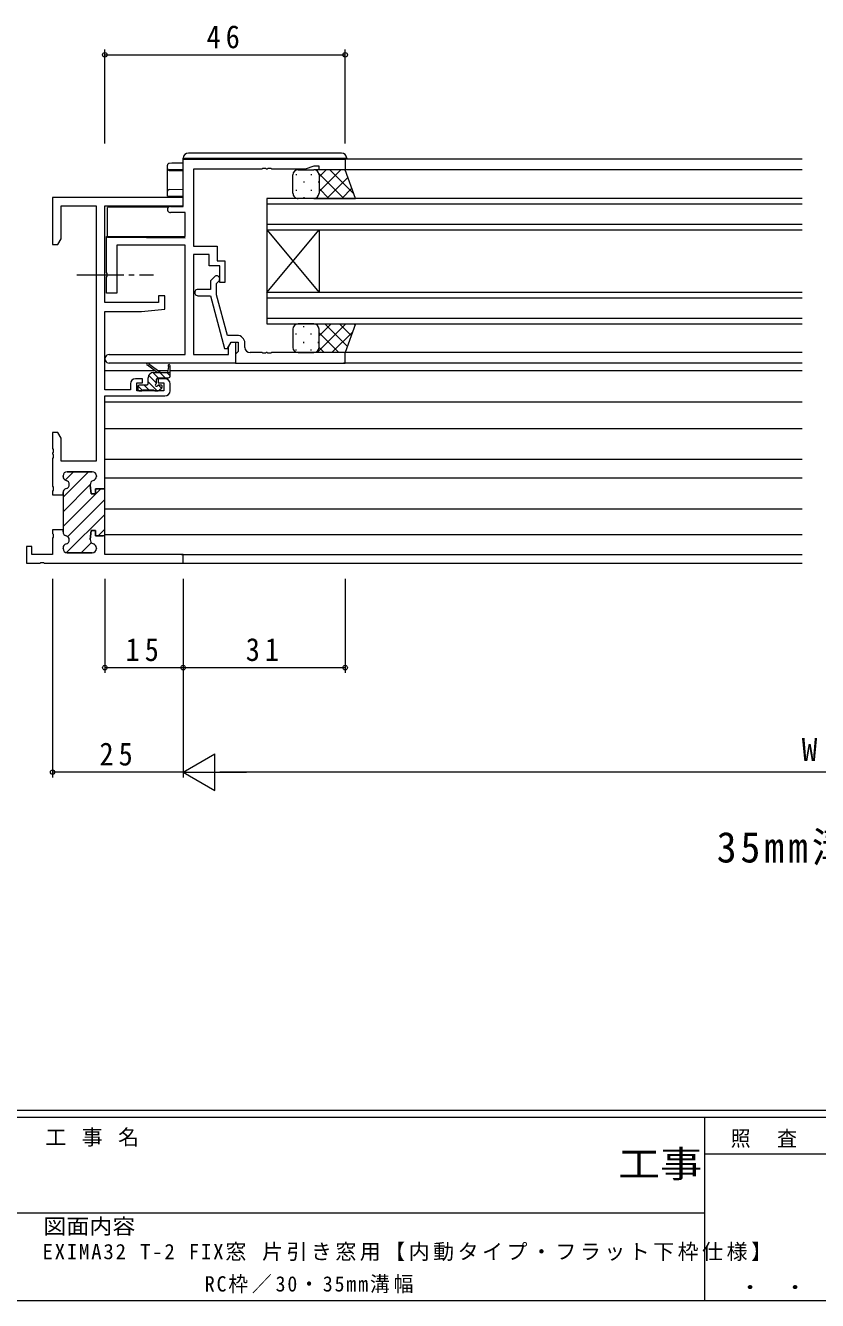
# Model space of a CAD drawing. Units: millimetres on the paper. Extents: x -420 to 373, y -297 to 267.
# Drawn here: x -32.5 to 119.1, y -297 to -52.9 of the extents above; entities that cross this region are included whole.
import ezdxf
from ezdxf.enums import TextEntityAlignment as Align

# ---------------------------------------------------------------- set-up
doc = ezdxf.new("R2010")
doc.units = ezdxf.units.MM
doc.linetypes.add('CHAIN2', pattern=[12, 9, -1, 1, -1])
for name, color, linetype, lineweight in [('0-1_YKK_ZWAK', 7, 'Continuous', 9), ('0-3_YKK_11', 7, 'Continuous', 9), ('0-4_YKK_12', 2, 'Continuous', 9), ('0-5_YKK_13', 4, 'Continuous', 9), ('0-7_YKK_D', 6, 'Continuous', 9)]:
    doc.layers.add(name, color=color, linetype=linetype, lineweight=lineweight)
doc.layers.add('0-2_USER1', color=2, linetype='Continuous')
doc.styles.add('ＭＳ ゴシック', font='')
doc.styles.get('ＭＳ ゴシック').set_extended_font_data('MS Gothic')

msp = doc.modelspace()

# ---------------------------------------------------------------- linework, layer by layer
at = {"layer": '0-1_YKK_ZWAK'}
for p, q in [((352.3, -260.6), (-417.7, -260.6)), ((314.5, -262), (-417.7, -262)), ((97.5, -262), (97.5, -297)), ((165.684, -268.999), (97.5, -268.999)), ((-160.1, -280.199), (-31.3, -280.199)), ((-31.3, -280.199), (97.5, -280.199)), ((-417.7, -297), (314.5, -297))]:
    msp.add_line(p, q, dxfattribs=at)
at = {"layer": '0-3_YKK_11'}
for p, q in [((-2.313, -87.559), (-2.313, -78.559)), ((-2.313, -78.559), (28.687, -78.559)), ((-0.313, -80.459), (-0.313, -95.159)), ((12.729, -80.459), (-0.313, -80.459)), ((12.912, -80.339), (12.729, -80.459)), ((13.462, -80.339), (12.912, -80.339)), ((13.645, -80.459), (13.462, -80.339)), ((13.729, -80.459), (13.645, -80.459)), ((13.912, -80.339), (13.729, -80.459)), ((14.462, -80.339), (13.912, -80.339)), ((14.645, -80.459), (14.462, -80.339)), ((21.039, -80.459), (14.645, -80.459)), ((22.687, -79.859), (21.039, -80.459)), ((23.687, -79.859), (22.687, -79.859)), ((23.687, -80.559), (23.687, -79.859)), ((28.687, -78.559), (28.687, -80.559)), ((28.687, -80.559), (23.687, -80.559)), ((-27.313, -85.859), (-27.313, -94.859)), ((-2.313, -85.859), (-27.313, -85.859)), ((-25.683, -87.489), (-18.943, -87.489)), ((-25.683, -93.768), (-25.683, -87.489)), ((-18.943, -87.489), (-18.943, -136.359)), ((-17.313, -87.489), (-2.313, -87.489)), ((-17.313, -105.959), (-17.313, -87.489)), ((-4.713, -87.559), (-2.313, -87.559)), ((-2.313, -87.489), (-2.313, -85.859)), ((-1.943, -88.759), (-4.713, -88.759)), ((-1.943, -93.359), (-1.943, -88.759)), ((-27.313, -94.859), (-26.313, -94.859)), ((-26.313, -94.859), (-25.683, -93.768)), ((-17.013, -93.359), (-1.943, -93.359)), ((-17.013, -100.201), (-17.013, -93.359)), ((-15.013, -94.989), (-15.013, -104.159)), ((-1.943, -94.989), (-15.013, -94.989)), ((-1.943, -115.929), (-1.943, -94.989)), ((-0.313, -95.159), (4.187, -95.159)), ((4.187, -95.159), (4.187, -97.959)), ((-0.313, -96.789), (-0.313, -115.929)), ((2.687, -96.789), (-0.313, -96.789)), ((2.687, -98.959), (2.687, -96.789)), ((4.687, -98.959), (2.687, -98.959)), ((4.187, -97.959), (5.687, -97.959)), ((4.687, -102.159), (4.687, -98.959)), ((5.687, -97.959), (5.687, -102.159)), ((-16.893, -100.384), (-17.013, -100.201)), ((-17.013, -101.117), (-16.893, -100.934)), ((-17.013, -104.159), (-17.013, -101.117)), ((-16.893, -100.934), (-16.893, -100.384)), ((3.663, -101.034), (2.887, -101.81)), ((2.887, -101.81), (2.887, -103.459)), ((4.087, -102.307), (4.511, -101.883)), ((4.087, -104.497), (4.087, -102.307)), ((5.687, -102.159), (4.687, -102.159)), ((-15.013, -104.159), (-17.013, -104.159)), ((-7.013, -104.659), (-7.013, -105.959)), ((-5.813, -104.659), (-7.013, -104.659)), ((-5.813, -107.265), (-5.813, -104.659)), ((2.887, -103.459), (0.487, -103.459)), ((0.487, -104.659), (2.888, -104.659)), ((2.888, -104.659), (5.594, -114.759)), ((6.167, -112.259), (4.087, -104.497)), ((-7.013, -105.959), (-17.313, -105.959)), ((-10.313, -107.659), (-5.813, -107.265)), ((-17.313, -107.659), (-10.313, -107.659)), ((-17.313, -122.659), (-17.313, -107.659)), ((7.987, -112.259), (6.167, -112.259)), ((6.194, -114.759), (6.887, -113.559)), ((6.387, -114.425), (6.887, -113.559)), ((6.387, -115.929), (6.387, -114.425)), ((6.887, -113.559), (8.187, -113.559)), ((6.887, -113.559), (7.687, -113.559)), ((7.687, -113.559), (7.687, -117.559)), ((8.187, -113.559), (8.187, -115.359)), ((9.487, -114.559), (9.487, -113.759)), ((-16.498, -115.929), (-1.943, -115.929)), ((-0.313, -115.929), (6.387, -115.929)), ((5.594, -114.759), (6.194, -114.759)), ((7.987, -115.559), (7.687, -115.859)), ((7.687, -115.859), (7.687, -117.559)), ((8.187, -115.359), (7.987, -115.559)), ((12.729, -115.559), (10.487, -115.559)), ((12.912, -115.679), (12.729, -115.559)), ((13.462, -115.679), (12.912, -115.679)), ((13.645, -115.559), (13.462, -115.679)), ((13.729, -115.559), (13.645, -115.559)), ((13.912, -115.679), (13.729, -115.559)), ((14.462, -115.679), (13.912, -115.679)), ((14.645, -115.559), (14.462, -115.679)), ((28.687, -115.559), (14.645, -115.559)), ((28.687, -117.559), (28.687, -115.559)), ((7.687, -117.559), (-16.498, -117.559)), ((7.687, -117.559), (28.687, -117.559)), ((-12.413, -121.559), (-12.413, -122.659)), ((-10.113, -120.559), (-11.413, -120.559)), ((-11.213, -121.359), (-10.113, -121.359)), ((-11.213, -122.859), (-11.213, -121.359)), ((-10.113, -121.359), (-10.113, -120.559)), ((-7.113, -120.559), (-7.113, -121.359)), ((-5.813, -120.559), (-7.113, -120.559)), ((-7.113, -121.359), (-6.013, -121.359)), ((-6.013, -121.359), (-6.013, -122.859)), ((-4.813, -122.859), (-4.813, -121.559)), ((-12.413, -122.659), (-17.313, -122.659)), ((-17.313, -123.859), (-5.813, -123.859)), ((-17.313, -141.609), (-17.313, -123.859)), ((-6.013, -122.859), (-11.213, -122.859)), ((-27.313, -130.859), (-27.313, -133.901)), ((-26.313, -130.859), (-27.313, -130.859)), ((-25.683, -131.95), (-26.313, -130.859)), ((-27.313, -133.901), (-27.193, -134.084)), ((-27.193, -134.084), (-27.193, -134.634)), ((-25.683, -136.359), (-25.683, -131.95)), ((-27.193, -134.634), (-27.313, -134.817)), ((-27.313, -134.817), (-27.313, -134.901)), ((-27.313, -134.901), (-27.193, -135.084)), ((-27.193, -135.634), (-27.313, -135.817)), ((-27.313, -135.817), (-27.313, -141.151)), ((-27.193, -135.084), (-27.193, -135.634)), ((-18.943, -136.359), (-25.683, -136.359)), ((-25.313, -143.202), (-20.47, -138.359)), ((-24.899, -139.96), (-23.298, -138.359)), ((-19.713, -138.359), (-24.513, -138.359)), ((-24.513, -138.359), (-19.713, -138.359)), ((-27.313, -141.151), (-27.193, -141.334)), ((-27.193, -141.334), (-27.193, -141.884)), ((-25.313, -139.159), (-25.313, -139.26)), ((-25.313, -139.26), (-25.313, -139.159)), ((-25.313, -146.031), (-20.113, -140.83)), ((-19.913, -142.609), (-20.108, -140.9)), ((-20.108, -140.9), (-19.913, -142.609)), ((-18.913, -139.26), (-18.913, -139.159)), ((-18.913, -139.159), (-18.913, -139.26)), ((-27.193, -141.884), (-27.313, -142.067)), ((-27.313, -142.067), (-27.313, -142.759)), ((-27.313, -142.759), (-25.313, -142.759)), ((-25.313, -148.859), (-18.063, -141.609)), ((-25.313, -142.358), (-25.313, -142.759)), ((-25.313, -142.759), (-25.313, -142.358)), ((-25.313, -142.759), (-25.313, -149.459)), ((-24.411, -150.786), (-17.313, -143.687)), ((-19.113, -142.609), (-19.913, -142.609)), ((-19.913, -142.609), (-19.113, -142.609)), ((-19.113, -141.609), (-19.113, -142.609)), ((-17.313, -141.609), (-19.113, -141.609)), ((-19.113, -141.609), (-17.313, -141.609)), ((-19.113, -142.609), (-19.113, -141.609)), ((-17.313, -150.909), (-17.313, -141.609)), ((-17.313, -150.909), (-17.313, -141.609)), ((-24.645, -153.848), (-17.313, -146.516)), ((-27.313, -149.459), (-27.313, -150.151)), ((-25.313, -149.459), (-27.313, -149.459)), ((-27.313, -150.151), (-27.193, -150.334)), ((-27.193, -150.884), (-27.313, -151.067)), ((-27.313, -151.067), (-27.313, -154.229)), ((-27.193, -150.334), (-27.193, -150.884)), ((-25.313, -149.459), (-25.313, -149.86)), ((-25.313, -149.86), (-25.313, -149.459)), ((-20.108, -151.318), (-19.913, -149.609)), ((-19.913, -149.609), (-20.108, -151.318)), ((-19.913, -149.609), (-19.113, -149.609)), ((-19.113, -149.609), (-19.913, -149.609)), ((-19.113, -149.609), (-19.113, -150.609)), ((-19.113, -150.609), (-19.113, -149.609)), ((-19.113, -150.609), (-17.613, -150.609)), ((-17.313, -150.609), (-19.113, -150.609)), ((-18.578, -150.609), (-17.313, -149.344)), ((-17.313, -154.229), (-17.313, -150.609)), ((-32.313, -152.659), (-32.313, -155.859)), ((-31.313, -152.659), (-32.313, -152.659)), ((-31.313, -154.229), (-31.313, -152.659)), ((-25.313, -152.958), (-25.313, -153.059)), ((-25.313, -153.059), (-25.313, -152.958)), ((-21.828, -153.859), (-19.91, -151.941)), ((-18.913, -153.059), (-18.913, -152.958)), ((-18.913, -152.958), (-18.913, -153.059)), ((-32.313, -155.859), (-29.771, -155.859)), ((-27.313, -154.229), (-31.313, -154.229)), ((-29.771, -155.859), (-29.588, -155.739)), ((-29.588, -155.739), (-29.038, -155.739)), ((-29.038, -155.739), (-28.855, -155.859)), ((-28.855, -155.859), (-2.313, -155.859)), ((-28.855, -155.859), (-2.313, -155.859)), ((-24.513, -153.859), (-19.713, -153.859)), ((-19.713, -153.859), (-24.513, -153.859)), ((-2.313, -154.229), (-17.313, -154.229)), ((-2.313, -155.859), (-2.313, -154.229))]:
    msp.add_line(p, q, dxfattribs=at)
for centre, radius, start, end in [((-4.713, -88.159), 0.6, 89.99998, 270), ((4.087, -101.459), 0.6, 314.99998, 135), ((0.487, -104.059), 0.6, 89.99998, 270), ((7.987, -113.759), 1.5, 0, 89.99998), ((10.487, -114.559), 1, 180, 269.99998), ((-16.498, -116.744), 0.815, 89.99998, 270), ((-11.413, -121.559), 1, 90, 179.99998), ((-5.813, -121.559), 1, 0, 89.99998), ((-5.813, -122.859), 1, 270, 359.99998), ((-24.513, -139.159), 0.8, 90, 179.99998), ((-24.513, -139.159), 0.8, 90, 179.99998), ((-19.713, -139.159), 0.8, 0, 89.99998), ((-19.713, -139.159), 0.8, 0, 89.99998), ((-24.513, -139.26), 0.8, 180.00002, 255.52251), ((-24.513, -139.26), 0.8, 180.00002, 255.52251), ((-24.913, -140.809), 0.8, 284.47751, 75.52248), ((-24.913, -140.809), 0.8, 284.47751, 75.52248), ((-19.313, -140.809), 0.8, 104.47752, 186.50302), ((-19.313, -140.809), 0.8, 104.47752, 186.50302), ((-19.713, -139.26), 0.8, 284.47748, 359.99997), ((-19.713, -139.26), 0.8, 284.47748, 359.99997), ((-24.513, -142.358), 0.8, 104.47748, 179.99997), ((-24.513, -142.358), 0.8, 104.47748, 179.99997), ((-24.513, -149.86), 0.8, 180.00002, 255.52251), ((-24.513, -149.86), 0.8, 180.00002, 255.52251), ((-24.913, -151.409), 0.8, 284.47751, 75.52248), ((-24.913, -151.409), 0.8, 284.47751, 75.52248), ((-24.513, -152.958), 0.8, 104.47748, 179.99997), ((-24.513, -152.958), 0.8, 104.47748, 179.99997), ((-24.513, -153.059), 0.8, 180, 269.99998), ((-24.513, -153.059), 0.8, 180, 269.99998), ((-19.313, -151.409), 0.8, 173.49696, 255.52246), ((-19.313, -151.409), 0.8, 173.49696, 255.52246), ((-19.713, -153.059), 0.8, 270, 359.99998), ((-19.713, -153.059), 0.8, 270, 359.99998), ((-19.713, -152.958), 0.8, 0.00002, 75.52251), ((-19.713, -152.958), 0.8, 0.00002, 75.52251)]:
    msp.add_arc(centre, radius, start, end, dxfattribs=at)
at = {"layer": '0-4_YKK_12'}
for p, q in [((116.187, -78.559), (28.387, -78.559)), ((116.187, -80.559), (28.187, -80.559)), ((116.187, -86.059), (13.687, -86.059)), ((13.687, -86.059), (13.687, -92.059)), ((13.687, -87.059), (116.187, -87.059)), ((116.187, -91.059), (13.687, -91.059)), ((13.687, -92.059), (116.187, -92.059)), ((13.687, -104.059), (23.687, -92.059)), ((13.687, -92.059), (23.687, -104.059)), ((13.687, -92.059), (13.687, -104.059)), ((23.687, -92.059), (23.687, -104.059)), ((116.187, -104.059), (13.687, -104.059)), ((13.687, -104.059), (13.687, -110.059)), ((13.687, -105.059), (116.187, -105.059)), ((116.187, -109.059), (13.687, -109.059)), ((13.687, -110.059), (116.187, -110.059)), ((116.187, -115.559), (28.187, -115.559)), ((-7.703, -119.059), (-17.313, -119.059)), ((-5.259, -119.059), (-7.108, -119.059)), ((116.187, -119.059), (-4.813, -119.059)), ((116.187, -117.559), (28.387, -117.559)), ((116.187, -125.059), (-17.313, -125.059)), ((-17.313, -130.059), (116.187, -130.059)), ((-17.313, -135.946), (116.187, -135.946)), ((116.187, -139.572), (-17.313, -139.572)), ((-17.313, -145.459), (116.187, -145.459)), ((116.187, -150.459), (-17.313, -150.459)), ((-2.613, -154.229), (116.187, -154.229)), ((-2.613, -155.859), (116.187, -155.859))]:
    msp.add_line(p, q, dxfattribs=at)
at = {"layer": '0-5_YKK_13'}
for p, q in [((27.987, -77.359), (-1.313, -77.359)), ((-5.313, -80.294), (-5.313, -79.658)), ((-2.365, -79.264), (-2.313, -79.263)), ((-2.313, -79.282), (-2.313, -78.359)), ((-2.313, -78.359), (-1.813, -78.359)), ((28.987, -78.359), (28.987, -78.559)), ((-2.313, -80.594), (-2.365, -80.593)), ((18.687, -85.059), (18.687, -81.559)), ((19.337, -81.379), (19.337, -81.579)), ((19.687, -80.559), (22.687, -80.559)), ((20.752, -82.794), (20.752, -82.994)), ((22.167, -81.379), (22.167, -81.579)), ((28.687, -80.559), (22.687, -80.559)), ((22.955, -80.596), (22.919, -80.559)), ((23.582, -82.794), (23.582, -82.994)), ((28.419, -86.059), (23.651, -81.291)), ((25.043, -80.559), (23.687, -81.915)), ((27.871, -80.559), (23.687, -84.743)), ((23.687, -81.559), (23.687, -85.059)), ((23.687, -81.559), (23.687, -85.059)), ((29.224, -82.035), (25.2, -86.059)), ((30.367, -85.179), (25.747, -80.559)), ((28.751, -80.734), (28.576, -80.559)), ((30.687, -86.059), (28.687, -80.559)), ((-5.018, -84.341), (-2.342, -84.294)), ((-2.342, -84.294), (-2.313, -84.294)), ((19.337, -84.409), (19.337, -84.609)), ((22.167, -84.409), (22.167, -84.609)), ((25.59, -86.059), (23.687, -84.156)), ((29.978, -84.109), (28.028, -86.059)), ((-5.082, -87.686), (-16.813, -87.788)), ((-16.813, -92.915), (-16.813, -87.788)), ((-2.313, -85.654), (-2.339, -85.653)), ((22.687, -86.059), (19.687, -86.059)), ((20.752, -85.824), (20.752, -86.024)), ((22.687, -86.059), (30.687, -86.059)), ((22.762, -86.059), (22.759, -86.056)), ((-16.813, -93.515), (-16.813, -92.915)), ((-1.943, -93.645), (-16.813, -93.515)), ((18.687, -111.059), (18.687, -114.559)), ((19.337, -112.109), (19.337, -111.909)), ((22.687, -110.059), (19.687, -110.059)), ((20.752, -110.694), (20.752, -110.494)), ((22.167, -112.109), (22.167, -111.909)), ((22.687, -110.059), (30.687, -110.059)), ((23.162, -110.059), (23.081, -110.14)), ((28.819, -110.059), (23.319, -115.559)), ((23.582, -110.694), (23.582, -110.613)), ((25.99, -110.059), (23.687, -112.362)), ((23.687, -114.559), (23.687, -111.059)), ((23.687, -114.559), (23.687, -111.059)), ((27.471, -115.559), (23.687, -111.775)), ((29.117, -114.376), (24.8, -110.059)), ((30.139, -111.568), (26.147, -115.559)), ((29.871, -112.302), (27.628, -110.059)), ((30.687, -110.059), (28.687, -115.559)), ((30.626, -110.228), (30.457, -110.059)), ((20.752, -113.724), (20.752, -113.524)), ((23.582, -113.724), (23.582, -113.524)), ((24.643, -115.559), (23.686, -114.602)), ((19.337, -115.139), (19.337, -114.939)), ((19.687, -115.559), (22.687, -115.559)), ((22.167, -115.139), (22.167, -114.939)), ((28.687, -115.559), (22.687, -115.559)), ((-7.313, -119.359), (-9.132, -117.958)), ((-6.713, -119.359), (-8.931, -117.676)), ((-7.128, -120.359), (-8.123, -119.365)), ((-8.013, -119.359), (-4.813, -119.359)), ((-5.782, -120.359), (-6.782, -119.359)), ((-4.813, -119.981), (-5.435, -119.359)), ((-5.113, -118.233), (-5.311, -119.359)), ((-4.813, -120.059), (-4.813, -118.06)), ((-10.074, -122.802), (-10.971, -121.905)), ((-9.313, -121.759), (-10.713, -121.759)), ((-8.87, -122.659), (-9.77, -121.759)), ((-9.013, -121.459), (-9.013, -120.359)), ((-7.323, -122.859), (-9.013, -121.169)), ((-7.432, -121.403), (-8.913, -119.922)), ((-7.413, -121.298), (-7.413, -120.659)), ((-7.113, -120.359), (-5.113, -120.359)), ((-6.482, -122.353), (-7.057, -121.778)), ((-6.613, -121.759), (-6.952, -121.759)), ((-11.013, -122.059), (-11.013, -122.559)), ((-10.713, -122.859), (-10.213, -122.859)), ((-10.013, -122.659), (-7.913, -122.659)), ((-7.713, -122.859), (-7.113, -122.859)), ((-6.901, -122.771), (-6.401, -122.271))]:
    msp.add_line(p, q, dxfattribs=at)
at = {"layer": '0-5_YKK_13', "linetype": 'CHAIN2'}
msp.add_line((-22.696, -100.659), (-8.013, -100.659), dxfattribs=at)
at = {"layer": '0-5_YKK_13'}
for points in [[(-4.993, -79.35), (-5.015, -79.352), (-5.057, -79.358), (-5.085, -79.365), (-5.118, -79.375), (-5.158, -79.394), (-5.206, -79.427), (-5.255, -79.48), (-5.293, -79.551), (-5.312, -79.635), (-5.313, -79.658)], [(-5.313, -84.641), (-5.313, -80.383), (-5.313, -80.294)], [(-5.313, -80.383), (-5.227, -80.587), (-5.018, -80.673), (-2.313, -80.72)], [(-2.365, -79.264), (-3.543, -79.29), (-4.473, -79.32), (-4.968, -79.348)], [(-1.813, -78.359), (28.487, -78.359), (28.987, -78.359)], [(-4.999, -80.588), (-5.013, -80.591), (-5.018, -80.594)], [(-2.365, -80.593), (-3.602, -80.577), (-4.55, -80.575), (-4.999, -80.588)], [(-2.339, -85.653), (-5.313, -85.601), (-5.313, -84.641)]]:
    msp.add_lwpolyline(points, dxfattribs=at)
for centre, radius, start, end in [((-1.313, -78.359), 1, 90, 180), ((27.987, -78.359), 1, 0, 90), ((-5.013, -80.294), 0.3, 180.00426, 269.00446), ((19.687, -81.559), 1, 89.99989, 179.99989), ((22.687, -81.559), 1, 359.99989, 89.99989), ((22.687, -81.559), 1, 359.99989, 89.99989), ((-5.013, -84.641), 0.3, 90.99998, 180), ((19.687, -85.059), 1, 179.99989, 269.99989), ((22.687, -85.059), 1, 269.99989, 359.99989), ((22.687, -85.059), 1, 269.99989, 359.99989), ((19.687, -111.059), 1, 90.00009, 180.00009), ((22.687, -111.059), 1, 0.00009, 90.00009), ((22.687, -111.059), 1, 0.00009, 90.00009), ((19.687, -114.559), 1, 180.00009, 270.00009), ((22.687, -114.559), 1, 270.00009, 0.00009), ((22.687, -114.559), 1, 270.00009, 0.00009), ((-9.113, -117.759), 0.2, 24.41711, 264.41711), ((-8.013, -120.359), 1, 90, 180), ((-5.013, -118.06), 0.2, 0, 239.99998), ((-10.713, -122.059), 0.3, 90, 180), ((-9.313, -121.459), 0.3, 270, 0), ((-7.413, -121.759), 0.25, 123.05573, 326.94426), ((-7.713, -121.298), 0.3, 303.05573, 0), ((-7.113, -120.659), 0.3, 90, 180), ((-6.952, -122.059), 0.3, 90, 146.94426), ((-6.613, -122.059), 0.3, 314.99998, 90), ((-5.113, -120.059), 0.3, 270, 0), ((-10.713, -122.559), 0.3, 180, 270), ((-10.213, -122.659), 0.2, 270, 0), ((-7.713, -122.659), 0.2, 180, 270), ((-7.113, -122.559), 0.3, 270, 314.99998)]:
    msp.add_arc(centre, radius, start, end, dxfattribs=at)
at = {"layer": '0-7_YKK_D'}
for p, q in [((-17.313, -75.559), (-17.313, -57.559)), ((-17.313, -58.559), (28.687, -58.559)), ((28.687, -75.559), (28.687, -57.559)), ((-27.313, -158.859), (-27.313, -196.859)), ((-17.313, -158.859), (-17.313, -176.859)), ((-2.313, -158.859), (-2.313, -176.859)), ((-2.313, -158.859), (-2.313, -176.859)), ((-2.313, -158.859), (-2.313, -196.859)), ((-2.313, -158.859), (-2.313, -196.859)), ((28.687, -158.859), (28.687, -176.859)), ((-17.313, -175.859), (-2.313, -175.859)), ((-2.313, -175.859), (28.687, -175.859)), ((-2.313, -195.859), (3.749, -192.359)), ((3.749, -199.359), (3.749, -192.359)), ((-2.313, -195.859), (-27.313, -195.859)), ((-2.313, -195.859), (9.811, -195.859)), ((-2.313, -195.859), (3.749, -199.359)), ((230.687, -195.859), (4.687, -195.859))]:
    msp.add_line(p, q, dxfattribs=at)
for centre in [(-17.313, -58.559), (28.687, -58.559), (-17.313, -175.859), (-2.313, -175.859), (-2.313, -175.859), (28.687, -175.859), (-27.313, -195.859)]:
    msp.add_circle(centre, 0.425, dxfattribs=at)

# ---------------------------------------------------------------- texts
at = {"layer": '0-1_YKK_ZWAK', "color": 2, "style": 'ＭＳ ゴシック', "width": 1.15}
msp.add_text('工事', height=5.132, dxfattribs=at).set_placement((80.931, -274.956), align=Align.BOTTOM_LEFT)
at = {"layer": '0-1_YKK_ZWAK', "style": 'ＭＳ ゴシック', "width": 1.1}
msp.add_text('図面内容', height=2.933, dxfattribs=at).set_placement((-29.083, -285.148), align=Align.BOTTOM_LEFT)
at = {"layer": '0-1_YKK_ZWAK', "color": 3, "style": 'ＭＳ ゴシック', "width": 1.15}
msp.add_text(' ． ．', height=3.666, dxfattribs=at).set_placement((101.955, -295.946), align=Align.BOTTOM_LEFT)
at = {"layer": '0-1_YKK_ZWAK', "char_height": 2.933, "attachment_point": 7, "style": 'ＭＳ ゴシック'}
for s, insert in [('\\T1.16;工\\~事\\~名', (-28.688, -267.533)), ('\\T1.17;\\W0.95;照\\~\\~査', (102.489, -267.78))]:
    msp.add_mtext(s, dxfattribs=dict(at, insert=insert))
at = {"layer": '0-2_USER1', "insert": (99.814, -213.8), "char_height": 5.865, "attachment_point": 7, "style": 'ＭＳ ゴシック'}
msp.add_mtext('\\T1.2;\\W0.95;35mm溝幅', dxfattribs=at)
at = {"layer": '0-2_USER1', "color": 7, "char_height": 2.933, "attachment_point": 7, "style": 'ＭＳ ゴシック'}
for s, insert in [('\\T1.17;EXIMA32\\~T-2\\~FIX窓\\~片引き窓用【内動タイプ・フラット下枠仕様】\\~', (-29.258, -289.449)), ('\\T1.19;\\W0.95;RC枠／30・35mm溝幅\\~', (1.817, -295.625))]:
    msp.add_mtext(s, dxfattribs=dict(at, insert=insert))
at = {"layer": '0-7_YKK_D', "color": 3, "style": 'ＭＳ ゴシック'}
msp.add_text('W', height=4.399, dxfattribs=at).set_placement((116.087, -195.059), align=Align.BOTTOM_LEFT)
at = {"layer": '0-7_YKK_D', "color": 3, "char_height": 4.399, "attachment_point": 7, "style": 'ＭＳ ゴシック'}
for s, insert in [('\\T1.36;\\W0.9;46', (2.167, -57.359)), ('\\T1.36;\\W0.9;15', (-13.333, -174.659)), ('\\T1.36;\\W0.9;31', (9.667, -174.659)), ('\\T1.36;\\W0.9;25', (-18.333, -194.659))]:
    msp.add_mtext(s, dxfattribs=dict(at, insert=insert))

doc.saveas('drawing.dxf')
